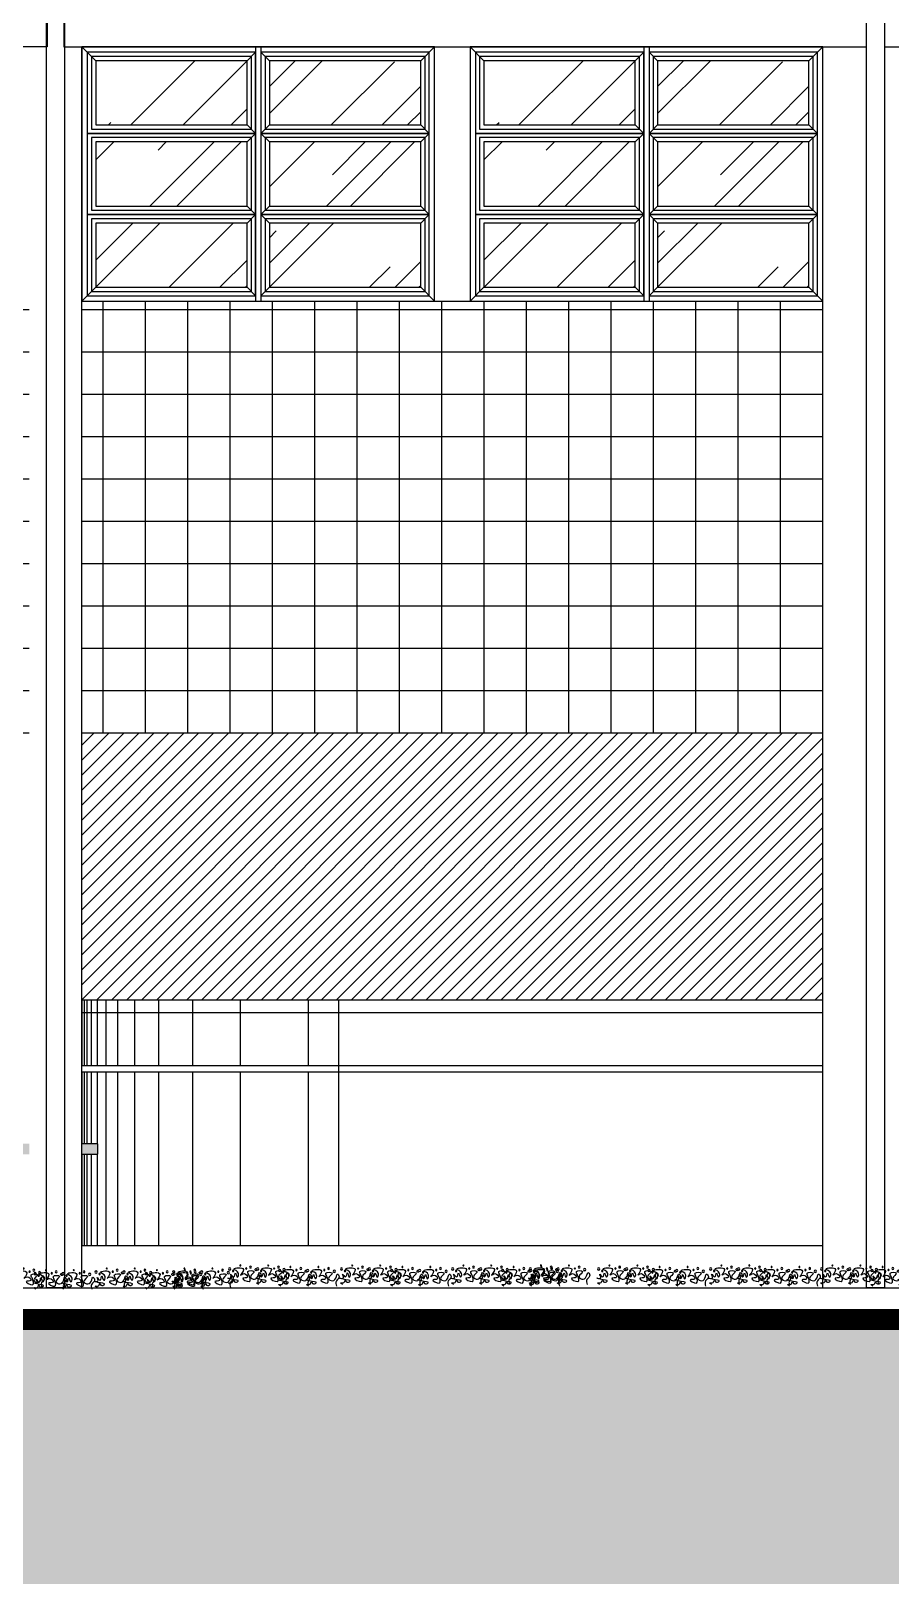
# Model space of a CAD drawing. Header units: metres. Extents: x 2440 to 5689, y 77 to 398.
# Drawn here: x 3772.19 to 3776.25, y 177.98 to 185.32 of the extents above; entities that cross this region are included whole.
import ezdxf

# ---------------------------------------------------------------- set-up
doc = ezdxf.new("R2010")
doc.units = ezdxf.units.M
doc.header["$LTSCALE"] = 7
doc.header["$MEASUREMENT"] = 0
for name, color, linetype in [('HACHURA', 251, 'Continuous'), ('HACHURA PISOS', 250, 'Continuous'), ('PENA 01', 1, 'Continuous'), ('PENA 02', 2, 'Continuous'), ('PENA 03', 3, 'Continuous'), ('PENA 06', 6, 'Continuous'), ('VEG_PLANTAS', 94, 'Continuous')]:
    doc.layers.add(name, color=color, linetype=linetype)

# ---------------------------------------------------------------- blocks, each defined once
blk = doc.blocks.new('cacho6')
for centre, radius in [((-0.416, 0.242), 0.0184), ((-0.325, 0.284), 0.0156), ((-0.255, 0.26), 0.0104), ((-0.159, 0.31), 0.0082), ((0.015, 0.253), 0.0183), ((0.128, 0.284), 0.0156), ((0.198, 0.26), 0.0104), ((0.294, 0.31), 0.0082), ((0.468, 0.253), 0.0183), ((-0.042, 0.222), 0.0116), ((0.411, 0.222), 0.0116)]:
    blk.add_circle(centre, radius)
blk.add_arc((0.037, 0.242), 0.0184, 202.9972, 106.9767)
for points, knots in [([(0, 0), (0.017, 0.013), (0.049, 0.039), (-0.035, 0.009), (-0.042, 0.095), (-0.062, 0.018), (-0.176, 0.073), (-0.041, 0.071), (0.078, 0.117), (-0.049, 0.078), (0.027, 0.214), (-0.067, 0.068), (-0.076, 0.255), (-0.104, 0.071), (-0.161, 0.215), (0.042, 0.257), (-0.297, 0.304), (-0.126, 0.113), (-0.228, 0.21), (-0.321, 0.094), (-0.129, 0.122), (-0.35, -0.005), (-0.31, 0.142), (-0.253, 0.23), (-0.453, 0.23), (-0.272, 0.128), (-0.406, 0.065), (-0.448, 0.13), (-0.463, 0.218), (-0.522, 0.133), (-0.428, 0.091), (-0.444, 0.031), (-0.453, 0)], [0.011965, 0.011965, 0.011965, 0.011965, 0.082609, 0.169559, 0.243044, 0.299408, 0.400394, 0.594709, 0.690458, 0.785628, 0.89158, 1.001823, 1.123848, 1.25156, 1.356811, 1.528141, 1.7837, 1.951889, 2.05249, 2.190104, 2.318207, 2.51551, 2.701394, 2.792269, 2.948062, 3.123129, 3.249217, 3.402204, 3.477691, 3.56163, 3.701911, 3.843182, 3.843182, 3.843182, 3.843182]), ([(0.453, 0), (0.47, 0.013), (0.502, 0.039), (0.418, 0.009), (0.411, 0.095), (0.391, 0.018), (0.277, 0.073), (0.413, 0.071), (0.532, 0.117), (0.404, 0.078), (0.48, 0.214), (0.386, 0.068), (0.377, 0.255), (0.349, 0.071), (0.292, 0.215), (0.495, 0.257), (0.156, 0.304), (0.328, 0.113), (0.225, 0.21), (0.132, 0.094), (0.324, 0.122), (0.103, -0.005), (0.143, 0.142), (0.2, 0.23), (0, 0.23), (0.181, 0.128), (0.048, 0.065), (0.005, 0.13), (-0.01, 0.218), (-0.05, 0.16), (-0.042, 0.136), (-0.037, 0.128)], [0.011965, 0.011965, 0.011965, 0.011965, 0.082609, 0.169559, 0.243044, 0.299408, 0.400394, 0.594709, 0.690458, 0.785628, 0.89158, 1.001823, 1.123848, 1.25156, 1.356811, 1.528141, 1.7837, 1.951889, 2.05249, 2.190104, 2.318207, 2.51551, 2.701394, 2.792269, 2.948062, 3.123129, 3.249217, 3.402204, 3.477691, 3.56163, 3.606746, 3.606746, 3.606746, 3.606746]), ([(-0.001, 0.089), (0.001, 0.088), (0.014, 0.07), (0.012, 0.047), (0.007, 0.026)], [3.6908032, 3.6908032, 3.6908032, 3.6908032, 3.701911, 3.8032539, 3.8032539, 3.8032539, 3.8032539])]:
    blk.add_open_spline(points, degree=3, knots=knots)

msp = doc.modelspace()

# ---------------------------------------------------------------- hatches: boundary and pattern name
at = {"layer": 'HACHURA', "true_color": 0x86cacb}
h = msp.add_hatch(dxfattribs=at)
h.set_pattern_fill('LINE,_I', color=133, scale=0.4, angle=45, style=2, double=1)
h.set_pattern_definition([(45, (0, 65.258367), (-0.03535533906, 0.03535533906), [])])
h.paths.add_polyline_path([(3780.182, 196.6727), (3780.432, 196.6727), (3784.182, 196.6727), (3784.432, 196.6727), (3788.182, 196.6727), (3788.432, 196.6727), (3788.432, 187.7927), (3800.8802, 187.7927), (3800.8802, 198.8448), (3749.3522, 198.8448), (3749.3522, 187.7927), (3780.182, 187.7927)])
h.paths.add_polyline_path([(3807.8718, 198.8448), (3800.8802, 198.8448), (3800.8802, 185.3927), (3801.532, 185.3927), (3801.532, 185.2427), (3800.8802, 185.2427), (3800.8802, 182.1327), (3801.532, 182.1327), (3801.532, 181.9827), (3800.8802, 181.9827), (3800.8802, 179.5427), (3801.8684, 179.5427), (3801.8684, 179.7646, -0.414214), (3801.7741, 179.8589, -1), (3801.9627, 179.8589, -0.414214), (3801.8684, 179.7646), (3801.8684, 179.5427), (3803.3017, 179.5427), (3803.3017, 179.3827), (3803.4796, 179.3827), (3803.4796, 179.5427), (3804.4718, 179.5427), (3804.4718, 179.3727), (3804.7718, 179.3727), (3804.7718, 179.1927), (3805.0718, 179.1927), (3805.0718, 179.0127), (3805.3718, 179.0127), (3805.3718, 178.8327), (3805.6718, 178.8327), (3805.6718, 178.8127), (3805.6718, 178.7127), (3806.6354, 178.7127), (3806.6354, 178.9346, -0.414214), (3806.5411, 179.0289, -1), (3806.7296, 179.0289, -0.414214), (3806.6354, 178.9346), (3806.6354, 178.7127), (3807.8718, 178.7127)])
h.paths.add_polyline_path([(3801.9885, 179.8606), (3802.5427, 179.8606), (3802.5427, 180.0521), (3801.9885, 180.0521)], flags=24)
h.paths.add_polyline_path([(3806.7554, 179.0305), (3807.3096, 179.0305), (3807.3096, 179.2221), (3806.7554, 179.2221)], flags=24)
h.paths.add_polyline_path([(3801.1416, 180.0559), (3803.0735, 180.0559), (3803.0735, 180.8014), (3801.1416, 180.8014)], flags=24)
h.paths.add_polyline_path([(3761.8066, 188.641), (3764.6692, 188.641), (3764.6692, 188.9707), (3761.8066, 188.9707)], flags=24)
at = {"layer": 'HACHURA'}
h = msp.add_hatch(dxfattribs=at)
h.set_pattern_fill('AR-RROOF', color=256, scale=0.5, angle=45, style=0)
h.set_pattern_definition([(45, (3772.497, 184.1077), (0.42426, 1.13137), [7.5, -1, 2.5, -0.5]), (45, (3772.7904, 184.7547), (-0.82378, 0.11667), [1.5, -0.165, 3, -0.375]), (45, (3772.37323, 184.585), (1.6016, 2.07536), [4, -0.7, 2, -0.5])])
h.paths.add_polyline_path([(3773.2125, 185.1777), (3772.497, 185.1777), (3772.497, 184.8744), (3773.2125, 184.8744)])
h.paths.add_polyline_path([(3774.033, 185.1777), (3773.3175, 185.1777), (3773.3175, 184.8744), (3774.033, 184.8744)])
h.paths.add_polyline_path([(3773.2125, 184.7944), (3772.497, 184.7944), (3772.497, 184.491), (3773.2125, 184.491)])
h.paths.add_polyline_path([(3774.033, 184.7944), (3773.3175, 184.7944), (3773.3175, 184.491), (3774.033, 184.491)])
h.paths.add_polyline_path([(3773.2125, 184.411), (3772.497, 184.411), (3772.497, 184.1077), (3773.2125, 184.1077)])
h.paths.add_polyline_path([(3774.033, 184.411), (3773.3175, 184.411), (3773.3175, 184.1077), (3774.033, 184.1077)])
h = msp.add_hatch(dxfattribs=at)
h.set_pattern_fill('AR-RROOF', color=256, scale=0.5, angle=45, style=0)
h.set_pattern_definition([(45, (3774.331, 184.1077), (0.42426, 1.13137), [7.5, -1, 2.5, -0.5]), (45, (3774.6244, 184.7547), (-0.82378, 0.11667), [1.5, -0.165, 3, -0.375]), (45, (3774.20724, 184.585), (1.6016, 2.07536), [4, -0.7, 2, -0.5])])
h.paths.add_polyline_path([(3775.0465, 185.1777), (3774.331, 185.1777), (3774.331, 184.8744), (3775.0465, 184.8744)])
h.paths.add_polyline_path([(3775.867, 185.1777), (3775.1515, 185.1777), (3775.1515, 184.8744), (3775.867, 184.8744)])
h.paths.add_polyline_path([(3775.0465, 184.7944), (3774.331, 184.7944), (3774.331, 184.491), (3775.0465, 184.491)])
h.paths.add_polyline_path([(3775.867, 184.7944), (3775.1515, 184.7944), (3775.1515, 184.491), (3775.867, 184.491)])
h.paths.add_polyline_path([(3775.0465, 184.411), (3774.331, 184.411), (3774.331, 184.1077), (3775.0465, 184.1077)])
h.paths.add_polyline_path([(3775.867, 184.411), (3775.1515, 184.411), (3775.1515, 184.1077), (3775.867, 184.1077)])
at = {"layer": 'HACHURA', "true_color": 0x86cacb}
h = msp.add_hatch(dxfattribs=at)
h.set_pattern_fill('LINE,_I', color=133, scale=0.4, angle=45, style=2, double=1)
h.set_pattern_definition([(45, (3772.43198, 180.74269), (-0.03535534, 0.03535534), [])])
h.paths.add_polyline_path([(3772.432, 180.7427), (3772.593, 180.7427), (3773.727, 180.7427), (3775.932, 180.7427), (3775.932, 182.0027), (3772.432, 182.0027)])
at = {"layer": 'HACHURA PISOS', "ltscale": 1.5}
h = msp.add_hatch(dxfattribs=at)
h.set_pattern_fill('_USER', color=256, scale=0.2, style=0, double=1, pattern_type=0)
h.set_pattern_definition([(0, (3768.93198, 182.00269), (0, 0.2), []), (90, (3768.93198, 182.00269), (-0.2, 1e-17), [])])
h.paths.add_polyline_path([(3772.182, 184.0427), (3768.932, 184.0427), (3768.932, 182.0027), (3772.182, 182.0027)])
h.paths.add_polyline_path([(3775.932, 184.0427), (3772.432, 184.0427), (3772.432, 182.0027), (3775.932, 182.0027)])
h.paths.add_polyline_path([(3780.182, 184.0427), (3776.432, 184.0427), (3776.432, 182.0027), (3780.182, 182.0027)])
at = {"layer": 'HACHURA PISOS'}
h = msp.add_hatch(dxfattribs=at)
h.set_pattern_fill('HACH22,_O', color=256, scale=0.01, pattern_type=2)
h.set_pattern_definition([(90, (3772.442, 179.5827), (-1.8168, 1e-16), []), (90, (3772.456, 179.5827), (-1.8168, 1e-16), []), (90, (3772.476, 179.5827), (-1.8168, 1e-16), []), (90, (3772.5044, 179.5827), (-1.8168, 1e-16), []), (90, (3772.5444, 179.5827), (-1.8168, 1e-16), []), (90, (3772.601, 179.5827), (-1.8168, 1e-16), []), (90, (3772.681, 179.5827), (-1.8168, 1e-16), []), (90, (3772.794, 179.5827), (-1.8168, 1e-16), []), (90, (3772.954, 179.5827), (-1.8168, 1e-16), []), (90, (3773.1804, 179.5827), (-1.8168, 1e-16), []), (90, (3773.5004, 179.5827), (-1.8168, 1e-16), []), (90, (3773.7267, 179.5827), (-1.8168, 1e-16), []), (90, (3773.8867, 179.5827), (-1.8168, 1e-16), []), (90, (3773.9998, 179.5827), (-1.8168, 1e-16), []), (90, (3774.0798, 179.5827), (-1.8168, 1e-16), []), (90, (3774.1364, 179.5827), (-1.8168, 1e-16), []), (90, (3774.1764, 179.5827), (-1.8168, 1e-16), []), (90, (3774.2047, 179.5827), (-1.8168, 1e-16), []), (90, (3774.2247, 179.5827), (-1.8168, 1e-16), []), (90, (3774.2388, 179.5827), (-1.8168, 1e-16), []), (90, (3774.2488, 179.5827), (-1.8168, 1e-16), [])])
h.paths.add_polyline_path([(3773.6436, 180.7427), (3772.593, 180.7427), (3772.432, 180.7427), (3772.432, 180.6827), (3772.593, 180.6827), (3773.6436, 180.6827)])
h.paths.add_polyline_path([(3773.6436, 180.6827), (3772.593, 180.6827), (3772.432, 180.6827), (3772.432, 180.4327), (3773.6436, 180.4327)])
h.paths.add_polyline_path([(3773.6436, 180.4027), (3772.432, 180.4027), (3772.432, 180.0627), (3772.507, 180.0627), (3772.507, 180.0127), (3772.432, 180.0127), (3772.432, 179.5827), (3773.6436, 179.5827)])
at = {"layer": 'PENA 01'}
h = msp.add_hatch(dxfattribs=at)
h.set_pattern_fill('EARTH', color=256, scale=0.75, angle=45, style=0, double=1)
h.set_pattern_definition([(45, (3846.59554, 246.24386), (3e-17, 0.26516504), [0.1875, -0.1875]), (45, (3846.54583, 246.29358), (3e-17, 0.26516504), [0.1875, -0.1875]), (45, (3846.4961, 246.3433), (3e-17, 0.26516504), [0.1875, -0.1875]), (135, (3846.4961, 246.37644), (-0.26516504, 6e-17), [0.1875, -0.1875]), (135, (3846.54583, 246.42616), (-0.26516504, 6e-17), [0.1875, -0.1875]), (135, (3846.59554, 246.47588), (-0.26516504, 6e-17), [0.1875, -0.1875])])
h.paths.add_polyline_path([(3803.3017, 179.2327), (3778.5493, 179.2327), (3778.5493, 179.3127), (3776.7546, 179.3127), (3776.7546, 179.2327), (3768.1845, 179.2327), (3768.1845, 179.4327), (3764.432, 179.4327), (3764.432, 179.2327), (3749.3522, 179.2327), (3749.3522, 177.9837), (3803.3017, 177.9837)])
at = {"layer": 'PENA 02', "ltscale": 1.5}
h = msp.add_hatch(dxfattribs=at)
h.set_pattern_fill('AR-SAND,_O', color=256, scale=0.025)
h.set_pattern_definition([(37.5, (7360.86108, 659.337583), (-0.00157483395, 0.04817059423), [0, -0.038, 0, -0.0425, 0, -0.040625]), (7.5, (7360.86108, 659.33758), (0.0442444176, 0.0705536516), [0, -0.0205, 0, -0.03425, 0, -0.013125]), (327.5, (7360.83033, 659.337583), (0.07785354654, 0.00014147634), [0, -0.0125, 0, -0.045, 0, -0.05875]), (317.5, (7360.83033, 659.33758), (0.0751531651, 0.0219418891), [0, -0.00625, 0, -0.0295, 0, -0.03375])])
h.paths.add_polyline_path([(3772.5045, 180.0627), (3772.4295, 180.0627), (3772.4295, 180.0127), (3772.5045, 180.0127)])
h.paths.add_polyline_path([(3768.232, 180.0627), (3768.157, 180.0627), (3768.157, 180.0127), (3768.232, 180.0127)])
h.paths.add_polyline_path([(3769.6878, 180.0127), (3769.5878, 180.0127), (3769.5878, 179.5827), (3769.6878, 179.5827)])
h.paths.add_polyline_path([(3771.0212, 180.0127), (3770.9212, 180.0127), (3770.9212, 179.5827), (3771.0212, 179.5827)])
h.paths.add_polyline_path([(3768.9295, 180.0627), (3768.9295, 180.0127), (3772.1834, 180.0127), (3772.1834, 180.0627)])

# ---------------------------------------------------------------- linework, layer by layer
at = {"layer": 'HACHURA'}
for p, q in [((3772.432, 184.0427), (3775.932, 184.0427)), ((3773.6436, 180.7427), (3773.6436, 179.5827))]:
    msp.add_line(p, q, dxfattribs=at)
at = {"layer": 'PENA 01'}
for p, q in [((3772.457, 185.2177), (3772.457, 184.0677)), ((3773.2525, 185.2427), (3773.2525, 184.0427)), ((3773.2775, 185.2427), (3773.2775, 184.0427)), ((3773.2775, 185.2177), (3773.2775, 184.0677)), ((3774.291, 185.2177), (3774.291, 184.0677)), ((3775.0865, 185.2427), (3775.0865, 184.0427)), ((3775.1115, 185.2427), (3775.1115, 184.0427)), ((3775.1115, 185.2177), (3775.1115, 184.0677)), ((3772.432, 180.7427), (3772.432, 182.0027)), ((3775.932, 180.7427), (3775.932, 182.0027)), ((3772.593, 180.7427), (3773.727, 180.7427)), ((3773.727, 180.7427), (3775.932, 180.7427)), ((3772.593, 180.6827), (3773.727, 180.6827)), ((3773.727, 180.6827), (3775.932, 180.6827)), ((3772.432, 180.4327), (3775.932, 180.4327)), ((3772.432, 180.4027), (3775.932, 180.4027))]:
    msp.add_line(p, q, dxfattribs=at)
for points in [[(3772.2645, 186.1427), (3772.3495, 186.1427), (3772.3495, 179.3827), (3772.2645, 179.3827)], [(3776.1395, 186.1427), (3776.2245, 186.1427), (3776.2245, 179.3827), (3776.1395, 179.3827)], [(3774.098, 185.2427), (3772.432, 185.2427), (3772.432, 184.0427), (3774.098, 184.0427)], [(3772.457, 184.8344), (3773.2525, 184.8344), (3773.2525, 185.2177), (3772.457, 185.2177)], [(3772.477, 184.8544), (3773.2325, 184.8544), (3773.2325, 185.1977), (3772.477, 185.1977)], [(3773.2775, 184.8344), (3774.073, 184.8344), (3774.073, 185.2177), (3773.2775, 185.2177)], [(3773.2975, 184.8544), (3774.053, 184.8544), (3774.053, 185.1977), (3773.2975, 185.1977)], [(3775.932, 185.2427), (3774.266, 185.2427), (3774.266, 184.0427), (3775.932, 184.0427)], [(3774.291, 184.8344), (3775.0865, 184.8344), (3775.0865, 185.2177), (3774.291, 185.2177)], [(3774.311, 184.8544), (3775.0665, 184.8544), (3775.0665, 185.1977), (3774.311, 185.1977)], [(3775.1115, 184.8344), (3775.907, 184.8344), (3775.907, 185.2177), (3775.1115, 185.2177)], [(3775.1315, 184.8544), (3775.887, 184.8544), (3775.887, 185.1977), (3775.1315, 185.1977)], [(3772.497, 184.8744), (3773.2125, 184.8744), (3773.2125, 185.1777), (3772.497, 185.1777)], [(3773.3175, 184.8744), (3774.033, 184.8744), (3774.033, 185.1777), (3773.3175, 185.1777)], [(3774.331, 184.8744), (3775.0465, 184.8744), (3775.0465, 185.1777), (3774.331, 185.1777)], [(3775.1515, 184.8744), (3775.867, 184.8744), (3775.867, 185.1777), (3775.1515, 185.1777)], [(3772.457, 184.451), (3773.2525, 184.451), (3773.2525, 184.8344), (3772.457, 184.8344)], [(3773.2775, 184.451), (3774.073, 184.451), (3774.073, 184.8344), (3773.2775, 184.8344)], [(3774.291, 184.451), (3775.0865, 184.451), (3775.0865, 184.8344), (3774.291, 184.8344)], [(3775.1115, 184.451), (3775.907, 184.451), (3775.907, 184.8344), (3775.1115, 184.8344)], [(3772.477, 184.471), (3773.2325, 184.471), (3773.2325, 184.8144), (3772.477, 184.8144)], [(3772.497, 184.491), (3773.2125, 184.491), (3773.2125, 184.7944), (3772.497, 184.7944)], [(3773.2975, 184.471), (3774.053, 184.471), (3774.053, 184.8144), (3773.2975, 184.8144)], [(3773.3175, 184.491), (3774.033, 184.491), (3774.033, 184.7944), (3773.3175, 184.7944)], [(3774.311, 184.471), (3775.0665, 184.471), (3775.0665, 184.8144), (3774.311, 184.8144)], [(3774.331, 184.491), (3775.0465, 184.491), (3775.0465, 184.7944), (3774.331, 184.7944)], [(3775.1315, 184.471), (3775.887, 184.471), (3775.887, 184.8144), (3775.1315, 184.8144)], [(3775.1515, 184.491), (3775.867, 184.491), (3775.867, 184.7944), (3775.1515, 184.7944)], [(3772.457, 184.0677), (3773.2525, 184.0677), (3773.2525, 184.451), (3772.457, 184.451)], [(3773.2775, 184.0677), (3774.073, 184.0677), (3774.073, 184.451), (3773.2775, 184.451)], [(3774.291, 184.0677), (3775.0865, 184.0677), (3775.0865, 184.451), (3774.291, 184.451)], [(3775.1115, 184.0677), (3775.907, 184.0677), (3775.907, 184.451), (3775.1115, 184.451)], [(3772.477, 184.0877), (3773.2325, 184.0877), (3773.2325, 184.431), (3772.477, 184.431)], [(3772.497, 184.1077), (3773.2125, 184.1077), (3773.2125, 184.411), (3772.497, 184.411)], [(3773.2975, 184.0877), (3774.053, 184.0877), (3774.053, 184.431), (3773.2975, 184.431)], [(3773.3175, 184.1077), (3774.033, 184.1077), (3774.033, 184.411), (3773.3175, 184.411)], [(3774.311, 184.0877), (3775.0665, 184.0877), (3775.0665, 184.431), (3774.311, 184.431)], [(3774.331, 184.1077), (3775.0465, 184.1077), (3775.0465, 184.411), (3774.331, 184.411)], [(3775.1315, 184.0877), (3775.887, 184.0877), (3775.887, 184.431), (3775.1315, 184.431)], [(3775.1515, 184.1077), (3775.867, 184.1077), (3775.867, 184.411), (3775.1515, 184.411)]]:
    msp.add_lwpolyline(points, close=True, dxfattribs=at)
for points in [[(3772.432, 185.2427), (3772.497, 185.1777)], [(3773.2525, 185.2177), (3772.457, 185.2177), (3772.457, 184.0677), (3773.2525, 184.0677)], [(3772.457, 184.0677), (3773.2525, 184.0677), (3773.2525, 185.2177), (3772.457, 185.2177)], [(3773.2125, 185.1777), (3773.2525, 185.2177)], [(3773.2775, 184.0677), (3774.073, 184.0677), (3774.073, 185.2177), (3773.2775, 185.2177)], [(3773.2775, 185.2177), (3773.3175, 185.1777)], [(3774.033, 185.1777), (3774.098, 185.2427)], [(3774.266, 185.2427), (3774.331, 185.1777)], [(3775.0865, 185.2177), (3774.291, 185.2177), (3774.291, 184.0677), (3775.0865, 184.0677)], [(3774.291, 184.0677), (3775.0865, 184.0677), (3775.0865, 185.2177), (3774.291, 185.2177)], [(3775.0465, 185.1777), (3775.0865, 185.2177)], [(3775.1115, 184.0677), (3775.907, 184.0677), (3775.907, 185.2177), (3775.1115, 185.2177)], [(3775.1115, 185.2177), (3775.1515, 185.1777)], [(3775.867, 185.1777), (3775.932, 185.2427)], [(3773.2125, 184.8744), (3773.2525, 184.8344)], [(3773.2125, 184.7944), (3773.2525, 184.8344)], [(3773.3175, 184.8744), (3773.2775, 184.8344)], [(3773.2775, 184.8344), (3773.3175, 184.7944)], [(3774.033, 184.8744), (3774.073, 184.8344)], [(3774.033, 184.7944), (3774.073, 184.8344)], [(3775.0465, 184.8744), (3775.0865, 184.8344)], [(3775.0465, 184.7944), (3775.0865, 184.8344)], [(3775.1515, 184.8744), (3775.1115, 184.8344)], [(3775.1115, 184.8344), (3775.1515, 184.7944)], [(3775.867, 184.8744), (3775.907, 184.8344)], [(3775.867, 184.7944), (3775.907, 184.8344)], [(3773.2125, 184.491), (3773.2525, 184.451)], [(3773.2125, 184.411), (3773.2525, 184.451)], [(3773.3175, 184.491), (3773.2775, 184.451)], [(3773.2775, 184.451), (3773.3175, 184.411)], [(3774.033, 184.491), (3774.073, 184.451)], [(3774.033, 184.411), (3774.073, 184.451)], [(3775.0465, 184.491), (3775.0865, 184.451)], [(3775.0465, 184.411), (3775.0865, 184.451)], [(3775.1515, 184.491), (3775.1115, 184.451)], [(3775.1115, 184.451), (3775.1515, 184.411)], [(3775.867, 184.491), (3775.907, 184.451)], [(3775.867, 184.411), (3775.907, 184.451)], [(3772.497, 184.1077), (3772.432, 184.0427)], [(3773.2125, 184.1077), (3773.2525, 184.0677)], [(3773.3175, 184.1077), (3773.2775, 184.0677)], [(3774.033, 184.1077), (3774.098, 184.0427)], [(3774.331, 184.1077), (3774.266, 184.0427)], [(3775.0465, 184.1077), (3775.0865, 184.0677)], [(3775.1515, 184.1077), (3775.1115, 184.0677)], [(3775.867, 184.1077), (3775.932, 184.0427)], [(3772.432, 180.7427), (3772.593, 180.7427)], [(3772.432, 180.6827), (3772.593, 180.6827)]]:
    msp.add_lwpolyline(points, dxfattribs=at)
at = {"layer": 'PENA 02'}
for p, q in [((3772.432, 179.3827), (3772.432, 185.2427)), ((3775.932, 179.3827), (3775.932, 185.2427)), ((3772.432, 182.0027), (3775.932, 182.0027))]:
    msp.add_line(p, q, dxfattribs=at)
msp.add_lwpolyline([(3772.432, 180.0127), (3772.507, 180.0127), (3772.507, 180.0627), (3772.432, 180.0627)], dxfattribs=at)
at = {"layer": 'PENA 02', "ltscale": 1.5}
msp.add_lwpolyline([(3772.432, 179.5827), (3775.932, 179.5827)], dxfattribs=at)
at = {"layer": 'PENA 02', "const_width": 0.1}
for points in [[(3803.3017, 179.2327), (3778.5493, 179.2327), (3778.5493, 179.3127), (3776.7546, 179.3127), (3776.7546, 179.2327), (3768.1845, 179.2327), (3768.1845, 179.4327), (3764.432, 179.4327), (3764.432, 179.2327), (3749.3522, 179.2327)], [(3764.432, 179.3827), (3764.432, 179.4327), (3768.1845, 179.4327), (3768.1845, 179.2327), (3776.622, 179.2327)]]:
    msp.add_lwpolyline(points, dxfattribs=at)
at = {"layer": 'PENA 03', "ltscale": 1.5}
for points in [[(3769.4345, 185.3927), (3772.267, 185.3927), (3772.267, 185.2427), (3769.4345, 185.2427)], [(3780.182, 185.3927), (3776.2245, 185.3927), (3776.2245, 185.2427), (3780.182, 185.2427)]]:
    msp.add_lwpolyline(points, dxfattribs=at)
msp.add_lwpolyline([(3776.1395, 185.3927), (3772.347, 185.3927), (3772.347, 185.2427), (3776.1395, 185.2427)], close=True, dxfattribs=at)
at = {"layer": 'PENA 06'}
msp.add_lwpolyline([(3764.282, 179.3827), (3764.282, 179.5827), (3768.3345, 179.5827), (3768.3345, 179.3827), (3776.622, 179.3827)], dxfattribs=at)

# ---------------------------------------------------------------- block references
at = {"layer": 'VEG_PLANTAS', "xscale": -0.2913324155519772, "yscale": 0.2913324155519772, "zscale": 0.2913324155519772}
for p in [(3772.1101, 179.3827), (3772.347, 179.3752), (3772.635, 179.3827), (3772.872, 179.3752), (3773.0019, 179.3827), (3773.2659, 179.3977), (3773.5028, 179.3902), (3773.7947, 179.3977), (3774.0316, 179.3902), (3774.3197, 179.3977), (3774.5566, 179.3902), (3774.6865, 179.3977), (3775.0099, 179.3977), (3775.2469, 179.3902), (3775.5388, 179.3977), (3775.7757, 179.3902), (3776.0637, 179.3977), (3776.3006, 179.3902)]:
    msp.add_blockref('cacho6', p, dxfattribs=at)

doc.saveas('drawing.dxf')
